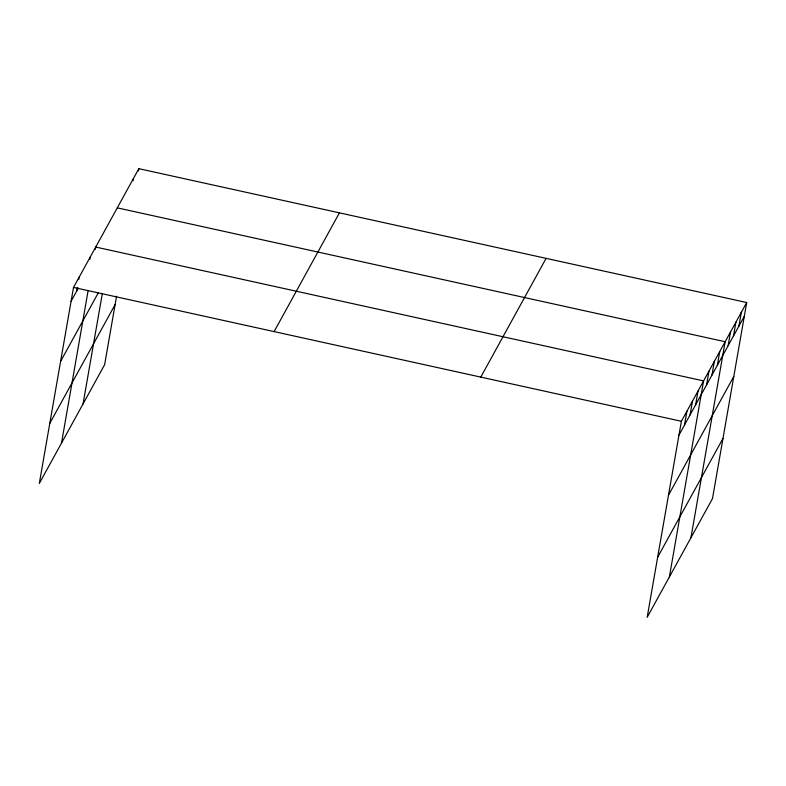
<?xml version="1.0" encoding="UTF-8"?>
<svg xmlns="http://www.w3.org/2000/svg" width="786" height="786" viewBox="0 0 786 786"><rect width="100%" height="100%" fill="white"/><g stroke="black" fill="none" stroke-linecap="round" stroke-linejoin="round"><path stroke-width="1.18" d="M746.7 302.531L681.383 421.286L647.163 617.324L712.489 498.579L746.7 302.531L138.837 168.676L73.511 287.421L39.3 483.469L104.617 364.714L116.574 296.224M76.664 291.105L77.264 287.666M78.669 279.629L79.062 277.33M89.771 259.439L90.174 257.14M61.505 443.088L88.071 290.899M95.322 249.349L95.725 247.05L703.588 380.915L669.377 576.953M83.061 403.896L102.298 293.699M133.04 180.76L133.443 178.471M138.434 170.965L138.837 168.676M684.527 424.971L686.935 411.196M690.079 414.88L692.486 401.106M695.63 404.78L698.037 391.006M706.575 384.894L708.982 371.12M711.959 375.099L714.366 361.314M717.353 365.303L719.76 351.519M690.933 537.762L725.144 341.723L117.281 207.858M728.131 345.702L730.538 331.928M733.515 335.907L735.922 322.132M738.909 326.111L741.316 312.337M71.113 301.205L78.325 288.079M60.61 361.344L98.447 292.559M49.793 423.32L115.12 304.565M274.108 331.604L339.434 212.849M480.786 377.113L546.103 258.358M678.976 435.071L744.293 316.316M668.483 495.209L733.8 376.465M657.666 557.186L722.982 438.431M73.511 287.421L681.383 421.286"/></g></svg>
